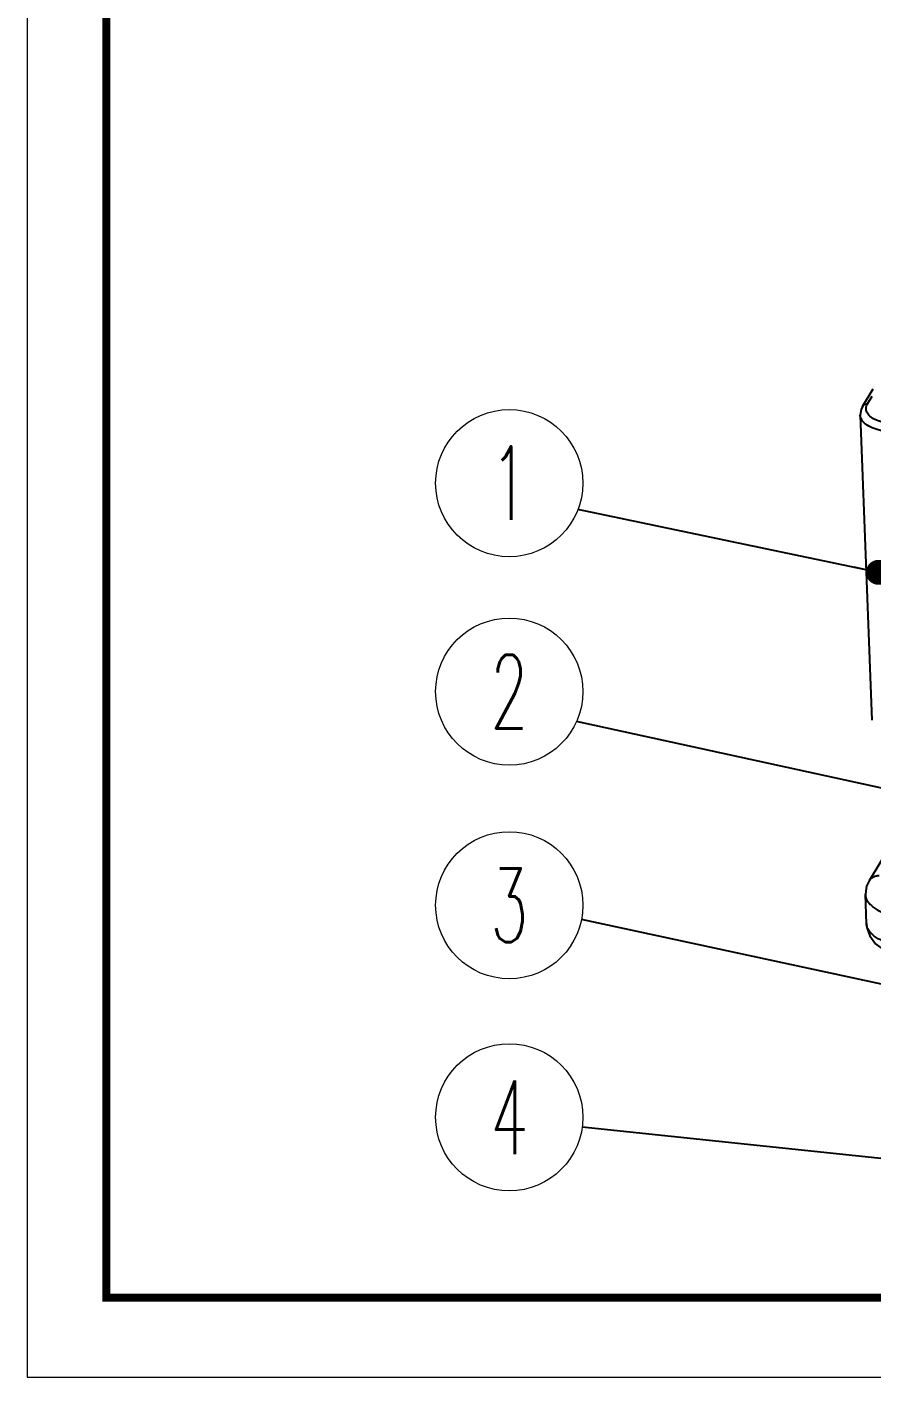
# Model space of a CAD drawing. Header units: millimetres. Extents: x 1833 to 2194, y -395 to -144.
# Drawn here: x 1832.8 to 1899, y -395 to -289.2 of the extents above; entities that cross this region are included whole.
import ezdxf
from ezdxf.enums import TextEntityAlignment as Align

# ---------------------------------------------------------------- set-up
doc = ezdxf.new("R2010")
doc.units = ezdxf.units.MM
doc.layers.add('from', color=7, linetype='Continuous', lineweight=13)
doc.styles.add('BOM', font='txt.shx', dxfattribs={"bigfont": 'gbcbig.shx'})
doc.styles.get("Standard").update_dxf_attribs({"font": 'txt', "bigfont": 'gbcbig.shx'})
doc.dimstyles.new('ISO', dxfattribs={"dimscale": 0.6, "dimtxt": 2.5, "dimasz": 2.5, "dimexe": 1.25, "dimexo": 0.625, "dimtad": 0, "dimdsep": 46, "dimtxsty": 'Standard', "dimblk": 'OPEN', "dimcen": 0, "dimclrd": 4, "dimclre": 4, "dimadec": 0, "dimazin": 0, "dimtfac": 1, "dimtofl": 0, "dimtmove": 0, "dimatfit": 3, "dimfxl": 0, "dimarcsym": 0})

# ---------------------------------------------------------------- blocks, each defined once
blk = doc.blocks.new('_Open')
at = {"color": 0, "linetype": 'ByBlock', "lineweight": -2}
for p, q in [((-1, 0.167), (0, 0)), ((-1, -0.167), (0, 0)), ((0, 0), (-1, 0))]:
    blk.add_line(p, q, dxfattribs=at)
blk = doc.blocks.new('yx_bom3')
at = {"layer": 'from'}
blk.add_circle((0, 0), 1, dxfattribs=at)
at = {"layer": 'from', "color": 4, "style": 'BOM', "width": 0.6}
blk.add_attdef('ITEM', text='', height=1, dxfattribs=at).set_placement((0, 0), align=Align.MIDDLE)

msp = doc.modelspace()

# ---------------------------------------------------------------- linework, layer by layer
at = {"color": 7, "linetype": 'Continuous'}
for p, q in [((1898.217, -318.911), (1899.051, -317.526)), ((1898.612, -318.715), (1898.979, -318.106)), ((1898.033, -319.59), (1898.962, -343.502)), ((1904.588, -346.382), (1898.733, -356.107)), ((1898.533, -359.452), (1898.445, -357.177))]:
    msp.add_line(p, q, dxfattribs=at)
for points in [[(1898.217, -318.911), (1898.103, -319.15), (1898.033, -319.59)], [(1898.733, -356.107), (1898.545, -356.507), (1898.443, -357.101), (1898.445, -357.178)], [(1898.533, -359.449), (1898.565, -359.747), (1898.791, -360.407), (1899.245, -361.02), (1899.936, -361.544), (1900.896, -361.959), (1902.04, -362.215), (1902.937, -362.301)]]:
    msp.add_lwpolyline(points, dxfattribs=at)
for points, start_tangent, end_tangent in [([(1898.218, -318.91), (1898.285, -318.827), (1898.433, -318.74), (1898.612, -318.715)], (0.5167306, 0.856148), (0.9988221, -0.048523)), ([(1901.103, -320.35), (1900.377, -320.277), (1899.727, -320.134), (1899.191, -319.927), (1898.796, -319.668), (1898.562, -319.369), (1898.5, -319.045), (1898.612, -318.715)], (-0.9988179, 0.0486079), (0.5155324, 0.8568701)), ([(1901.01, -321.001), (1900.176, -320.915), (1899.435, -320.749), (1898.824, -320.513), (1898.373, -320.217), (1898.105, -319.877), (1898.033, -319.59)], (-0.9986652, 0.0516509), (-0.0471435, 0.9988881)), ([(1899.523, -355.715), (1899.164, -355.764), (1898.869, -355.939), (1898.734, -356.105)], (-0.9988221, 0.0485229), (-0.5167314, -0.8561476)), ([(1898.446, -357.178), (1898.545, -357.571), (1898.913, -358.038), (1899.533, -358.445), (1900.373, -358.771), (1901.392, -358.999), (1902.539, -359.12)], (0.0482946, -0.9988331), (0.9985924, -0.0530392)), ([(1902.627, -361.397), (1901.48, -361.275), (1900.461, -361.045), (1899.621, -360.718), (1899.001, -360.311), (1898.633, -359.845), (1898.534, -359.452)], (-0.9984696, 0.0553038), (-0.0472557, 0.9988828))]:
    msp.add_spline(points, degree=3, dxfattribs=dict(at, start_tangent=start_tangent, end_tangent=end_tangent))
at = {"layer": 'from'}
msp.add_lwpolyline([(1832.773, -394.983), (2193.616, -394.983), (2193.616, -144.229), (1832.773, -144.229)], close=True, dxfattribs=at)
at = {"layer": 'from', "const_width": 0.622}
msp.add_lwpolyline([(1838.992, -388.764), (1838.992, -150.448), (2187.398, -150.448), (2187.398, -388.764), (1838.992, -388.764)], dxfattribs=at)

# ---------------------------------------------------------------- block references
at = {"layer": 'from', "xscale": 5.76576000000057, "yscale": 5.765760000000632, "zscale": 5.76576}
for p, values in [((1870.548, -324.926), {'ITEM': '1'}), ((1870.548, -341.264), {'ITEM': '2'}), ((1870.548, -358.008), {'ITEM': '3'}), ((1870.548, -374.628), {'ITEM': '4'})]:
    msp.add_blockref('yx_bom3', p, dxfattribs=at).add_auto_attribs(values)

# ---------------------------------------------------------------- leaders
at = {"layer": 'from'}
for points in [[(1899.462, -331.915), (1875.926, -327.003)], [(1903.918, -349.759), (1875.817, -343.604)], [(1907.737, -365.939), (1876.204, -359.126)], [(1907.122, -378.638), (1876.262, -375.396)]]:
    msp.add_leader(points, dimstyle='ISO', override={"dimscale": 1, "dimasz": 1.95, "dimexo": 0.125, "dimadec": 2, "dimazin": 2, "dimldrblk": 'Dot'}, dxfattribs=at)

doc.saveas('drawing.dxf')
